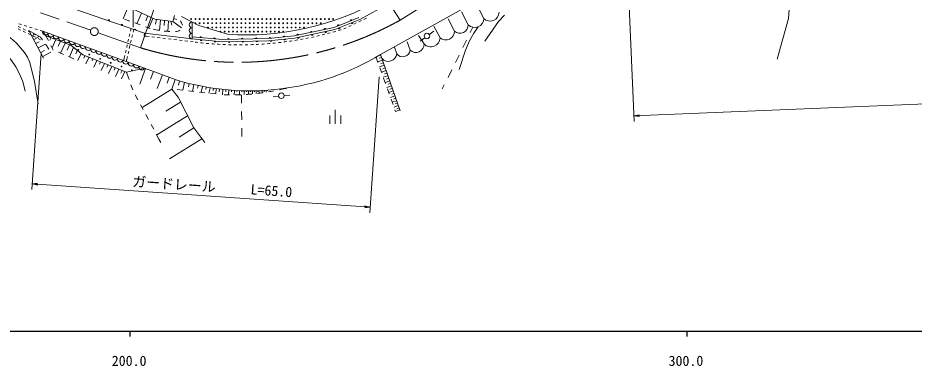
# Model space of a CAD drawing. Units: millimetres, scale not verified. Extents: x 40000 to 680000, y 20000 to 380000.
# Drawn here: x 247872 to 408815, y 198715 to 261204 of the extents above; entities that cross this region are included whole.
import ezdxf
from ezdxf.enums import TextEntityAlignment as Align

# ---------------------------------------------------------------- set-up
doc = ezdxf.new("R2010")
doc.units = ezdxf.units.MM
doc.header["$LTSCALE"] = 1000
doc.linetypes.add('CHAIN', pattern=[18.5, 12, -1.5, 3.5, -1.5])
for name, color, linetype, lineweight in [('M-BGD', 7, 'Continuous', 13), ('M-BMK', 2, 'CHAIN', 13), ('M-STR-HTXT', 7, 'Continuous', 13), ('M-TTL-BAND', 7, 'Continuous', 25)]:
    doc.layers.add(name, color=color, linetype=linetype, lineweight=lineweight)
doc.styles.add('ＭＳ ゴシック', font='')
doc.styles.get('ＭＳ ゴシック').set_extended_font_data('MS Gothic')

# ---------------------------------------------------------------- blocks, each defined once
blk = doc.blocks.new('荒地')
at = {"color": 7, "linetype": 'Continuous', "lineweight": 13}
for p, q in [((0, 0), (0, 2.5)), ((-1, 1.5), (-1, 0)), ((1, 1.5), (1, 0))]:
    blk.add_line(p, q, dxfattribs=at)
blk = doc.blocks.new('open_arrow')
at = {"color": 0, "linetype": 'Continuous', "lineweight": -2}
blk.add_lwpolyline([(7.5, 1.25), (0, 0), (7.5, -1.25)], dxfattribs=at)

msp = doc.modelspace()

# ---------------------------------------------------------------- linework, layer by layer
at = {"layer": 'M-BGD'}
for p, q in [((222329, 275323), (270632, 258472)), ((326736, 270611), (309301, 260950)), ((264077, 264883), (272438, 260973)), ((330216, 264207), (313013, 254623)), ((267675, 263200), (266744, 261058)), ((331547, 261099), (330104, 263906)), ((266999, 260968), (267941, 260632)), ((270075, 262078), (269246, 260168)), ((271192, 261556), (270819, 260698)), ((272130, 261117), (271386, 259406)), ((272438, 260973), (275707, 260592)), ((272738, 260938), (272579, 260091)), ((273466, 260853), (273325, 258961)), ((274188, 260769), (274122, 259874)), ((275707, 260592), (275967, 261634)), ((275835, 261107), (276426, 260937)), ((277220, 261471), (280336, 259835)), ((309127, 261311), (304664, 259491)), ((309301, 260950), (304779, 259106)), ((310455, 261154), (310002, 260940)), ((326254, 258853), (325131, 261018)), ((328740, 259976), (327537, 262302)), ((247892, 259250), (248343, 259033)), ((247900, 259679), (248350, 259462)), ((248036, 260142), (248514, 259996)), ((248800, 259244), (249250, 259027)), ((248992, 259850), (249470, 259704)), ((249949, 259558), (250427, 259412)), ((250905, 259266), (251383, 259120)), ((268089, 258832), (268203, 259319)), ((268563, 258667), (268678, 259153)), ((268883, 260297), (269825, 259961)), ((270767, 259626), (271616, 259324)), ((274911, 260684), (274771, 258798)), ((275304, 260639), (275516, 259921)), ((275707, 260592), (277270, 259402)), ((279155, 260455), (279137, 257424)), ((280336, 259835), (285489, 258271)), ((304664, 259491), (297498, 257983)), ((306386, 259232), (306375, 259227)), ((306838, 259446), (306386, 259232)), ((307742, 259873), (307290, 259659)), ((308646, 260300), (308194, 260086)), ((309550, 260727), (309098, 260513)), ((323688, 257650), (322565, 259735)), ((329115, 258580), (329581, 259518)), ((248794, 258817), (249245, 258601)), ((249696, 258385), (250147, 258168)), ((249701, 258810), (250151, 258592)), ((249857, 258936), (252494, 253993)), ((251952, 257723), (249857, 258936)), ((250354, 258003), (250732, 258194)), ((250597, 257952), (251048, 257736)), ((250601, 258375), (251052, 258157)), ((250707, 257343), (251696, 257871)), ((251499, 257520), (251950, 257303)), ((251502, 257940), (251952, 257723)), ((251862, 258974), (252340, 258828)), ((252288, 257247), (251952, 257723)), ((252340, 258828), (270613, 252197)), ((252340, 258828), (252905, 258020)), ((252905, 258020), (257356, 256296)), ((252905, 258020), (253358, 257129)), ((253818, 257666), (253617, 257223)), ((267860, 257859), (267974, 258345)), ((268335, 257693), (268449, 258180)), ((270565, 257951), (270632, 258472)), ((270924, 257908), (270565, 257951)), ((270632, 258472), (279137, 257424)), ((271420, 257849), (270924, 257908)), ((272413, 257730), (271916, 257790)), ((273406, 257611), (272909, 257671)), ((274399, 257492), (273902, 257552)), ((284586, 257341), (279139, 257825)), ((297498, 257983), (292846, 257502)), ((297556, 257587), (292871, 257102)), ((304779, 259106), (297556, 257587)), ((320801, 256527), (319838, 258051)), ((320928, 257661), (320131, 257057)), ((321736, 258250), (322554, 258825)), ((251106, 256594), (251704, 256913)), ((251511, 255835), (252799, 256522)), ((253441, 255613), (252864, 256430)), ((253811, 256238), (254218, 255437)), ((254685, 257331), (254010, 255845)), ((255520, 257007), (255113, 256110)), ((256352, 256685), (255533, 254880)), ((257155, 256374), (256722, 255418)), ((257356, 256296), (259521, 254572)), ((267403, 255911), (267517, 256398)), ((267632, 256885), (267746, 257372)), ((267878, 255746), (267992, 256233)), ((268106, 256719), (268221, 257206)), ((275392, 257373), (274895, 257433)), ((276384, 257254), (275888, 257314)), ((277377, 257135), (276881, 257195)), ((278370, 257016), (277874, 257076)), ((279363, 256898), (278867, 256957)), ((284572, 256941), (279137, 257424)), ((292871, 257102), (284572, 256941)), ((292846, 257502), (284586, 257341)), ((315908, 254763), (315507, 255966)), ((318314, 255404), (317753, 256928)), ((327781, 255893), (328448, 257236)), ((251970, 254974), (252674, 255349)), ((252332, 254297), (253812, 255086)), ((255139, 255047), (256060, 254657)), ((257873, 255884), (257114, 254211)), ((258539, 255353), (258267, 254753)), ((259203, 254825), (258633, 253568)), ((259521, 254572), (267401, 251444)), ((259898, 254422), (259697, 253978)), ((266946, 253964), (267061, 254451)), ((267175, 254938), (267289, 255425)), ((267649, 254772), (267764, 255259)), ((313013, 254623), (316502, 244558)), ((326446, 253206), (327114, 254549)), ((256980, 254267), (257901, 253877)), ((260628, 254132), (260092, 252950)), ((261338, 253851), (261179, 253500)), ((262045, 253570), (261494, 252356)), ((262727, 253299), (262550, 252910)), ((263406, 253030), (262841, 251786)), ((264061, 252770), (263868, 252343)), ((266852, 253562), (266946, 253964)), ((267325, 253390), (267421, 253799)), ((267421, 253799), (267535, 254286)), ((312537, 253205), (312198, 254146)), ((313361, 253648), (312486, 253346)), ((313195, 254127), (312740, 253970)), ((313688, 252700), (312826, 252402)), ((313524, 253173), (313075, 253018)), ((264714, 252511), (264136, 251237)), ((265343, 252261), (265133, 251799)), ((265970, 252012), (265380, 250711)), ((266575, 251772), (266350, 251275)), ((267077, 251572), (266476, 250247)), ((267401, 251444), (270613, 252197)), ((267401, 251444), (267512, 251118)), ((267512, 251118), (267836, 250171)), ((270785, 252133), (269740, 249327)), ((270613, 252197), (276265, 250091)), ((272229, 251595), (271706, 250192)), ((313215, 251323), (312876, 252264)), ((314012, 251762), (313162, 251468)), ((313850, 252230), (313406, 252077)), ((314173, 251298), (313733, 251146)), ((325112, 250519), (325779, 251862)), ((250854, 249815), (251531, 245751)), ((273819, 251002), (272905, 248550)), ((275045, 250545), (274654, 249496)), ((276125, 250143), (275501, 248440)), ((276866, 249913), (276705, 249150)), ((277791, 249657), (277488, 248219)), ((314333, 250834), (313495, 250545)), ((313892, 249442), (313553, 250383)), ((314650, 249917), (313824, 249631)), ((314491, 250375), (314057, 250225)), ((314807, 249463), (314377, 249314)), ((268160, 249225), (268483, 248279)), ((275501, 248440), (270157, 245144)), ((276624, 246996), (275501, 248440)), ((276495, 248329), (277489, 248219)), ((278483, 248108), (279477, 247998)), ((278636, 249441), (278514, 248863)), ((279475, 249243), (279218, 248027)), ((280240, 249077), (280141, 248604)), ((280470, 247887), (281464, 247777)), ((281001, 248926), (280774, 247854)), ((281694, 248800), (281604, 248372)), ((282382, 248686), (282174, 247698)), ((283010, 248591), (282919, 248163)), ((283554, 248516), (283354, 247567)), ((284048, 248453), (284027, 247921)), ((284647, 248385), (284608, 247406)), ((285199, 248329), (285183, 247924)), ((285747, 248280), (285712, 247381)), ((286254, 248241), (286241, 247926)), ((286756, 248208), (286724, 247384)), ((287221, 248182), (287211, 247929)), ((287681, 248161), (287651, 247408)), ((288106, 248146), (288098, 247931)), ((288528, 248135), (288501, 247448)), ((288918, 248128), (288910, 247933)), ((289304, 248124), (289280, 247500)), ((289661, 248124), (289654, 247935)), ((290016, 248126), (289993, 247561)), ((290343, 248131), (290335, 247937)), ((290667, 248138), (290647, 247627)), ((290967, 248146), (290959, 247938)), ((291227, 248155), (291209, 247693)), ((291558, 248169), (291551, 247986)), ((291883, 248184), (291867, 247779)), ((292183, 248201), (292175, 247987)), ((292444, 248217), (292430, 247861)), ((292709, 248235), (292704, 248111)), ((314963, 249009), (314149, 248728)), ((314570, 247560), (314231, 248501)), ((315274, 248111), (314471, 247834)), ((315119, 248560), (314694, 248413)), ((324088, 248455), (324445, 249175)), ((268954, 247397), (269425, 246515)), ((279471, 241462), (276624, 246996)), ((282458, 247667), (283452, 247556)), ((288024, 247423), (288037, 245923)), ((294689, 247174), (293697, 247050)), ((295683, 247281), (296679, 247370)), ((315581, 247224), (314790, 246950)), ((315248, 245678), (314909, 246619)), ((315427, 247667), (315008, 247522)), ((315884, 246345), (315105, 246076)), ((315732, 246784), (315317, 246641)), ((269896, 245633), (270367, 244751)), ((277099, 246073), (274451, 244441)), ((316184, 245477), (315416, 245211)), ((315707, 244404), (315587, 244738)), ((316034, 245911), (315624, 245769)), ((316460, 244680), (315702, 244418)), ((316333, 245047), (315927, 244907)), ((270838, 243868), (271309, 242986)), ((278314, 243619), (272790, 240212)), ((288049, 244423), (288062, 242923)), ((271780, 242104), (272251, 241222)), ((279471, 241462), (276824, 239830)), ((281436, 238815), (279471, 241462)), ((288075, 241424), (288087, 239924)), ((272722, 240340), (273193, 239458)), ((273193, 239458), (273536, 238815)), ((280924, 239505), (275089, 235907))]:
    msp.add_line(p, q, dxfattribs=at)
for points in [[(404375, 287037), (402746, 288000), (400036, 288847), (399020, 288847), (398343, 288677), (397496, 288254), (394110, 285883), (387590, 280719), (385812, 278856), (385050, 277755), (384458, 276570), (384034, 275215), (383865, 274115), (383865, 273099), (384204, 270982), (384712, 269373), (385812, 266918), (386236, 265817), (386490, 264378), (386236, 261076), (384204, 253795)], [(335272, 261674), (334166, 260568), (331707, 257026)], [(242375, 260279), (246536, 257605), (247636, 256673), (249076, 254980), (249584, 254133), (250007, 253202), (250854, 249815)], [(330511, 259599), (329763, 258451), (329001, 257097), (328239, 255403), (327138, 251932)], [(241625, 257943), (242810, 257266), (244334, 256081), (245858, 254557), (246705, 253541), (247467, 252440), (248060, 251424), (248737, 249815), (249160, 248037)]]:
    msp.add_lwpolyline(points, dxfattribs=at)
for centre, radius in [((279000, 261000), 75), ((279751, 261000), 75), ((280500, 261000), 75), ((281251, 261000), 75), ((282001, 261000), 75), ((282750, 261000), 75), ((283501, 261000), 75), ((284250, 261000), 75), ((285000, 261000), 75), ((285751, 261000), 75), ((286500, 261000), 75), ((287251, 261000), 75), ((288001, 261000), 75), ((288750, 261000), 75), ((289501, 261000), 75), ((290250, 261001), 75), ((291001, 261001), 75), ((291751, 261001), 75), ((292500, 261001), 75), ((293251, 261001), 75), ((294001, 261001), 75), ((294750, 261001), 75), ((295501, 261001), 75), ((296250, 261001), 75), ((297001, 261001), 75), ((297751, 261001), 75), ((298500, 261001), 75), ((299251, 261001), 75), ((300000, 261001), 75), ((300750, 261001), 75), ((301501, 261001), 75), ((302250, 261001), 75), ((303001, 261000), 75), ((303751, 261000), 75), ((304500, 261000), 75), ((279751, 260250), 75), ((280500, 260250), 75), ((281251, 260251), 75), ((282001, 260251), 75), ((282001, 259501), 75), ((282750, 260251), 75), ((282750, 259501), 75), ((283501, 260251), 75), ((283501, 259501), 75), ((284250, 260251), 75), ((284251, 259500), 75), ((285000, 260251), 75), ((285000, 259500), 75), ((285751, 260251), 75), ((285751, 259500), 75), ((286500, 260251), 75), ((286500, 259500), 75), ((287251, 260251), 75), ((287251, 259500), 75), ((288001, 260251), 75), ((288001, 259500), 75), ((288750, 260251), 75), ((288750, 259500), 75), ((289501, 260251), 75), ((289501, 259500), 75), ((290250, 260251), 75), ((290250, 259500), 75), ((291000, 260251), 75), ((291000, 259500), 75), ((291751, 260251), 75), ((291751, 259500), 75), ((292500, 260251), 75), ((292500, 259500), 75), ((293251, 260250), 75), ((293251, 259500), 75), ((294001, 260250), 75), ((294001, 259500), 75), ((294750, 260250), 75), ((294750, 259500), 75), ((295501, 260250), 75), ((295501, 259500), 75), ((296250, 260250), 75), ((296250, 259501), 75), ((297000, 260250), 75), ((297000, 259501), 75), ((297751, 260250), 75), ((297751, 259501), 75), ((298500, 260250), 75), ((298500, 259501), 75), ((299251, 260250), 75), ((299251, 259501), 75), ((300001, 260250), 75), ((300750, 260250), 75), ((301501, 260250), 75), ((302250, 260250), 75), ((284251, 258750), 75), ((285000, 258750), 75), ((285751, 258750), 75), ((286500, 258750), 75), ((287250, 258751), 75), ((288001, 258751), 75), ((288750, 258751), 75), ((289501, 258751), 75), ((290251, 258751), 75), ((291000, 258751), 75), ((291751, 258751), 75), ((292500, 258751), 75), ((293251, 258751), 75), ((294001, 258751), 75), ((294750, 258751), 75), ((295501, 258751), 75), ((321327, 257963), 500), ((258708, 255481), 75), ((260693, 254639), 75), ((262638, 253877), 75), ((264542, 253155), 75), ((266467, 252473), 75), ((268332, 251832), 75), ((295185, 247237), 500)]:
    msp.add_circle(centre, radius, dxfattribs=at)
for centre, radius, start, end in [((288859, 307378), 49222, 266.07322, 299.28555), ((264184, 260721), 150, 340.76763, 160.76763), ((307731, 260742), 150, 22.18862, 202.18862), ((329910, 261122), 1638, 224.42127, 359.18154), ((332677, 262228), 1597, 225, 359.76027), ((266544, 259898), 150, 340.76763, 160.76763), ((268905, 259074), 150, 340.76763, 160.76763), ((275890, 275250), 16489, 256.99683, 260.47155), ((261512, 253194), 17268, 22.7989, 25.76398), ((279151, 258939), 505, 90.243, 269.05857), ((279157, 259950), 505, 90.243, 269.05857), ((303012, 259143), 150, 11.88373, 191.88373), ((305416, 259798), 150, 22.18862, 202.18862), ((305541, 259416), 150, 202.19294, 22.19294), ((307855, 260360), 150, 202.19294, 22.19294), ((327263, 259932), 1478, 226.92441, 1.68468), ((252825, 258664), 512, 161.36331, 338.7471), ((253786, 258315), 512, 161.36331, 338.7471), ((254748, 257966), 512, 161.36331, 338.7471), ((255710, 257617), 512, 161.36331, 338.7471), ((275890, 275250), 16489, 263.94626, 267.42097), ((276163, 260040), 1278, 269.33116, 308.19802), ((279145, 257929), 505, 90.243, 269.05857), ((280675, 257689), 150, 354.92039, 174.92039), ((283165, 257467), 150, 354.92039, 174.92039), ((285659, 257362), 150, 1.1124, 181.1124), ((288159, 257411), 150, 1.1124, 181.1124), ((290658, 257459), 150, 1.1124, 181.1124), ((293156, 257534), 150, 5.90614, 185.90614), ((295643, 257791), 150, 5.90614, 185.90614), ((298120, 258114), 150, 11.88373, 191.88373), ((298244, 257731), 150, 191.87556, 11.87556), ((287545, 319803), 63436, 280.94519, 281.39679), ((300566, 258628), 150, 11.88373, 191.88373), ((300691, 258246), 150, 191.87556, 11.87556), ((287545, 319803), 63436, 281.8484, 282.3), ((287545, 319803), 63436, 282.7516, 283.20321), ((287545, 319803), 63436, 283.65481, 284.10642), ((303137, 258760), 150, 191.87556, 11.87556), ((287545, 319803), 63436, 284.55802, 285.00963), ((287545, 319803), 63436, 285.46123, 285.91284), ((287545, 319803), 63436, 286.36444, 286.81605), ((322010, 257690), 1678, 223.87037, 358.63064), ((324720, 258786), 1535, 227.7347, 2.49497), ((256672, 257268), 512, 161.36331, 338.7471), ((257633, 256919), 512, 161.36331, 338.7471), ((258595, 256570), 512, 161.36331, 338.7471), ((259557, 256221), 512, 161.36331, 338.7471), ((260518, 255872), 512, 161.36331, 338.7471), ((287545, 319803), 63436, 262.88099, 263.3326), ((280801, 257276), 150, 174.92039, 354.92039), ((287545, 319803), 63436, 263.7842, 264.23581), ((287545, 319803), 63436, 264.68741, 265.13902), ((287545, 319803), 63436, 265.59062, 266.04223), ((283291, 257055), 150, 174.92039, 354.92039), ((287545, 319803), 63436, 266.49383, 266.94544), ((287545, 319803), 63436, 267.39704, 267.84865), ((285786, 256964), 150, 181.1124, 1.1124), ((287545, 319803), 63436, 268.30025, 268.75185), ((287545, 319803), 63436, 269.20346, 269.65506), ((287545, 319803), 63436, 270.10667, 270.55827), ((288285, 257013), 150, 181.1124, 1.1124), ((287545, 319803), 63436, 271.00988, 271.46148), ((287545, 319803), 63436, 271.91309, 272.36469), ((290785, 257061), 150, 181.1124, 1.1124), ((287545, 319803), 63436, 272.8163, 273.2679), ((287545, 319803), 63436, 273.71951, 274.17111), ((287545, 319803), 63436, 274.62272, 275.07432), ((293282, 257145), 150, 185.90614, 5.90614), ((287545, 319803), 63436, 275.52593, 275.97753), ((287545, 319803), 63436, 276.42914, 276.88074), ((295769, 257402), 150, 185.90614, 5.90614), ((287545, 319803), 63436, 277.33235, 277.78395), ((287545, 319803), 63436, 278.23556, 278.68716), ((287545, 319803), 63436, 279.13877, 279.59037), ((287545, 319803), 63436, 280.04198, 280.49358), ((319324, 256484), 1478, 226.92441, 1.68468), ((261480, 255523), 512, 161.36331, 338.7471), ((262442, 255174), 512, 161.36331, 338.7471), ((263404, 254825), 512, 161.36331, 338.7471), ((264365, 254476), 512, 161.36331, 338.7471), ((265327, 254127), 512, 161.36331, 338.7471), ((289526, 293810), 45686, 253.12645, 300.9367), ((314393, 254926), 1524, 222.02149, 353.83557), ((316978, 255585), 1349, 217.55128, 352.31155), ((266289, 253778), 512, 161.36331, 338.7471), ((267251, 253429), 512, 161.36331, 338.7471), ((268212, 253080), 512, 161.36331, 338.7471), ((269174, 252731), 512, 161.36331, 338.7471), ((270136, 252382), 512, 161.36331, 338.7471), ((286104, 289102), 41723, 279.31126, 280.68451), ((286104, 289102), 41723, 282.05777, 283.43102), ((286104, 289102), 41723, 283.43102, 283.92918), ((286104, 289102), 41723, 268.32524, 269.6985), ((286104, 289102), 41723, 271.07175, 272.445), ((286104, 289102), 41723, 273.81825, 275.19151), ((286104, 289102), 41723, 276.56476, 277.93801)]:
    msp.add_arc(centre, radius, start, end, dxfattribs=at)
at = {"layer": 'M-BMK'}
for p, q in [((169393, 291143), (260939, 258987)), ((316546, 260821), (352908, 283958)), ((262260, 258523), (269868, 255851))]:
    msp.add_line(p, q, dxfattribs=at)
msp.add_circle((261599, 258755), 700, dxfattribs=at)
msp.add_arc((287360, 313244), 60000, 253.05026, 299.10676, dxfattribs=at)
at = {"layer": 'M-STR-HTXT'}
for p, q in [((316546, 260821), (300441, 286132)), ((269868, 255851), (279810, 284155)), ((357007, 279657), (358524, 242626)), ((252063, 254837), (250372, 230428)), ((312736, 250633), (311045, 226224)), ((358483, 243625), (508599, 249792)), ((250441, 231426), (311114, 227221))]:
    msp.add_line(p, q, dxfattribs=at)
msp.add_lwpolyline([(268549, 259523), (268549, 303874), (249060, 303874)], dxfattribs=at)
at = {"layer": 'M-TTL-BAND'}
for p, q in [((40000, 205000), (579000, 205000)), ((268000, 205000), (268000, 204000)), ((368000, 205000), (368000, 204000))]:
    msp.add_line(p, q, dxfattribs=at)

# ---------------------------------------------------------------- block references
at = {"layer": 'M-BGD', "xscale": 1000, "yscale": 1000}
msp.add_blockref('荒地', (304869, 242189), dxfattribs=at)
at = {"layer": 'M-STR-HTXT', "rotation": 90}
msp.add_blockref('open_arrow', (268549, 259523), dxfattribs=at)
at = {"layer": 'M-STR-HTXT', "xscale": 133, "yscale": 133}
for p, rotation in [((358483, 243625), 2.4), ((250441, 231426), 356), ((311114, 227221), 176)]:
    msp.add_blockref('open_arrow', p, dxfattribs=dict(at, rotation=rotation))

# ---------------------------------------------------------------- texts
at = {"layer": 'M-STR-HTXT', "style": 'ＭＳ ゴシック'}
for s, p in [('ガードレール', (275797, 229913)), ('L=65.0', (293301, 228741))]:
    msp.add_text(s, height=1833, rotation=356.036, dxfattribs=at).set_placement(p, align=Align.BOTTOM_CENTER)
at = {"layer": 'M-TTL-BAND', "style": 'ＭＳ ゴシック'}
for s, p in [('200.0', (267844, 198195)), ('300.0', (367844, 198195))]:
    msp.add_text(s, height=1833, dxfattribs=at).set_placement(p, align=Align.BOTTOM_CENTER)

doc.saveas('drawing.dxf')
